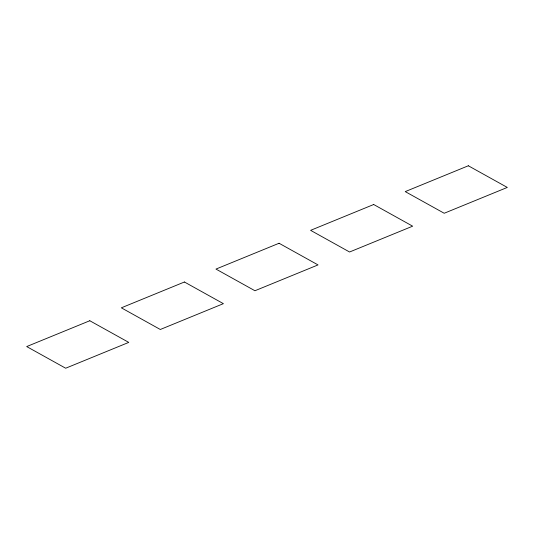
<?xml version="1.0" encoding="UTF-8"?>
<svg xmlns="http://www.w3.org/2000/svg" width="534" height="534" viewBox="0 0 534 534"><rect width="100%" height="100%" fill="white"/><g stroke="black" fill="none" stroke-linecap="round" stroke-linejoin="round"><path stroke-width="0.8" d="M89.792 320.74L26.7 346.566L65.669 368.226L128.761 342.394L89.792 320.74M184.424 281.999L121.338 307.824L160.307 329.485L223.392 303.659L184.424 281.999M279.062 243.257L215.97 269.083L254.938 290.743L318.03 264.917L279.062 243.257M373.693 204.515L310.608 230.341L349.576 252.001L412.662 226.176L373.693 204.515M468.331 165.774L405.239 191.606L444.208 213.26L507.3 187.434L468.331 165.774"/></g></svg>
